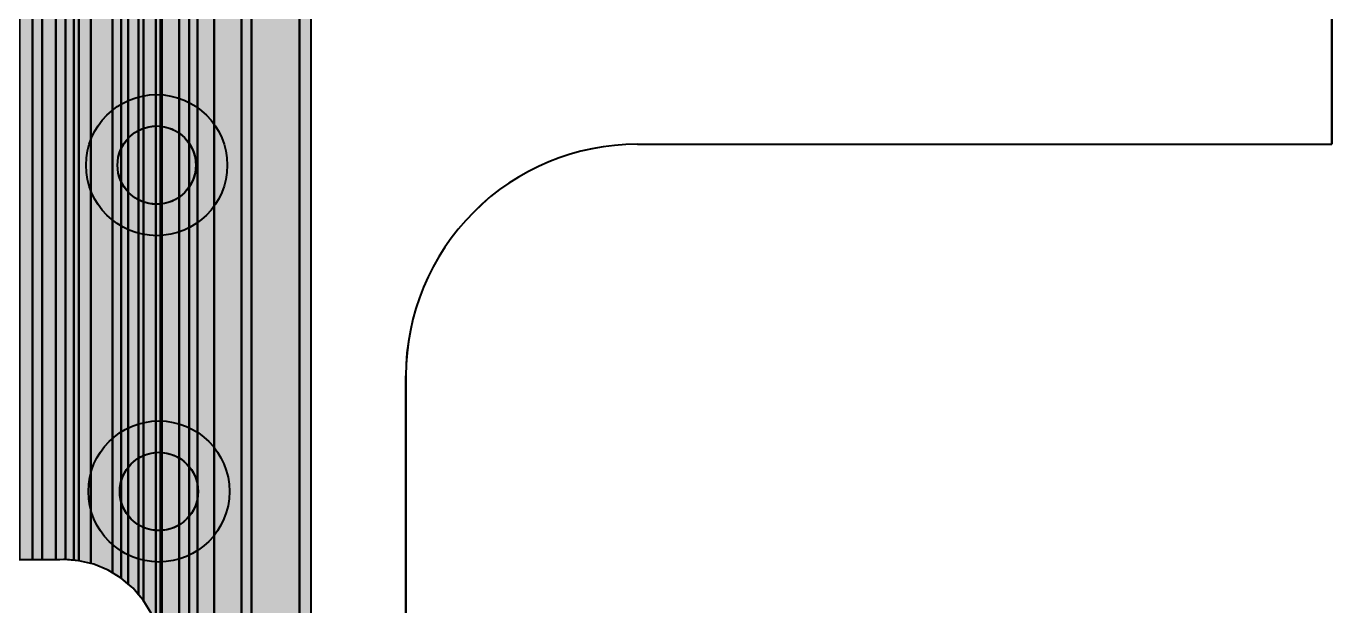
# Model space of a CAD drawing. Header units: millimetres. Extents: x 3.5 to 57, y 2.4 to 42.4.
# Drawn here: x 48.51 to 56.97, y 7.44 to 11.19 of the extents above; entities that cross this region are included whole.
import ezdxf

# ---------------------------------------------------------------- set-up
doc = ezdxf.new("R2010")
doc.units = ezdxf.units.MM
for name, color, linetype in [('bottom_copper', 7, 'Continuous'), ('drill_plated', 7, 'Continuous'), ('outline', 7, 'Continuous'), ('top_copper', 7, 'Continuous'), ('top_silk', 7, 'Continuous')]:
    doc.layers.add(name, color=color, linetype=linetype)

# ---------------------------------------------------------------- blocks, each defined once
blk = doc.blocks.new('Block2128')
at = {"layer": 'bottom_copper', "lineweight": 40}
for points in [[(0.6267, 0), (0.2415, 0), (0.2415, 38.9999), (0.6267, 38.9999), (0.6267, 0)], [(0.2415, 0), (0.1755, 0), (0.1755, 13.8289), (0.2043, 13.8759), (0.2254, 13.9268), (0.2383, 13.9804), (0.2415, 14.0353), (0.2415, 0)], [(0.1755, 0), (0, 0), (0, 13.7014), (0.0509, 13.7225), (0.0979, 13.7513), (0.1398, 13.787), (0.1755, 13.8289), (0.1755, 0)], [(0, 0), (-0.109, 0), (-0.109, 13.6843), (-0.1085, 13.6842), (-0.0536, 13.6885), (0, 13.7014), (0, 0)]]:
    blk.add_hatch(color=7, dxfattribs=at).paths.add_polyline_path(points, flags=0)
at = {"layer": 'bottom_copper', "color": 7, "lineweight": 40}
for points in [[(0.6267, 0), (0.2415, 0), (0.2415, 38.9999), (0.6267, 38.9999), (0.6267, 0)], [(0.2415, 0), (0.1755, 0), (0.1755, 13.8289), (0.2043, 13.8759), (0.2254, 13.9268), (0.2383, 13.9804), (0.2415, 14.0353), (0.2415, 0)], [(0.1755, 0), (0, 0), (0, 13.7014), (0.0509, 13.7225), (0.0979, 13.7513), (0.1398, 13.787), (0.1755, 13.8289), (0.1755, 0)], [(0, 0), (-0.109, 0), (-0.109, 13.6843), (-0.1085, 13.6842), (-0.0536, 13.6885), (0, 13.7014), (0, 0)]]:
    blk.add_lwpolyline(points, close=True, dxfattribs=at)
blk = doc.blocks.new('Block3784')
at = {"layer": 'bottom_copper', "lineweight": 40}
for points in [[(0.3404, 4.6788), (0.3385, 4.6819), (0.2736, 4.7579), (0.2415, 4.7853), (0.2415, 38.9999), (0.3404, 38.9999), (0.3404, 4.6788)], [(0.2415, 4.7853), (0.1976, 4.8228), (0.1398, 4.8582), (0.1398, 14.587), (0.1755, 14.6289), (0.2043, 14.6759), (0.2254, 14.7268), (0.2383, 14.7804), (0.2415, 14.8353), (0.2415, 4.7853)], [(0.1398, 4.8582), (0.1124, 4.875), (0.02, 4.9133), (0, 4.9181), (0, 14.5014), (0.0509, 14.5225), (0.0979, 14.5513), (0.1398, 14.587), (0.1398, 4.8582)], [(0, 4.9181), (-0.0772, 4.9366), (-0.109, 4.9391), (-0.109, 14.4843), (-0.1085, 14.4842), (-0.0536, 14.4885), (0, 14.5014), (0, 4.9181)], [(0.4523, 4.4071), (0.429, 4.5043), (0.3907, 4.5967), (0.3404, 4.6788), (0.3404, 14.0353), (0.3447, 13.9804), (0.3576, 13.9268), (0.3787, 13.8759), (0.4075, 13.8289), (0.4432, 13.787), (0.4523, 13.7792), (0.4523, 4.4071)], [(0.4602, 4.3075), (0.4523, 4.4071), (0.4523, 13.7792), (0.4602, 13.7725), (0.4602, 4.3075)], [(0.6366, 0), (0.4602, 0), (0.4602, 13.7725), (0.4851, 13.7513), (0.5321, 13.7225), (0.583, 13.7014), (0.6366, 13.6885), (0.6366, 0)], [(0.691, 0), (0.6366, 0), (0.6366, 13.6885), (0.691, 13.6843), (0.691, 0)]]:
    blk.add_hatch(color=7, dxfattribs=at).paths.add_polyline_path(points, flags=0)
at = {"layer": 'bottom_copper', "color": 7, "lineweight": 40}
for points in [[(0.3404, 4.6788), (0.3385, 4.6819), (0.2736, 4.7579), (0.2415, 4.7853), (0.2415, 38.9999), (0.3404, 38.9999), (0.3404, 4.6788)], [(0.2415, 4.7853), (0.1976, 4.8228), (0.1398, 4.8582), (0.1398, 14.587), (0.1755, 14.6289), (0.2043, 14.6759), (0.2254, 14.7268), (0.2383, 14.7804), (0.2415, 14.8353), (0.2415, 4.7853)], [(0.1398, 4.8582), (0.1124, 4.875), (0.02, 4.9133), (0, 4.9181), (0, 14.5014), (0.0509, 14.5225), (0.0979, 14.5513), (0.1398, 14.587), (0.1398, 4.8582)], [(0, 4.9181), (-0.0772, 4.9366), (-0.109, 4.9391), (-0.109, 14.4843), (-0.1085, 14.4842), (-0.0536, 14.4885), (0, 14.5014), (0, 4.9181)], [(0.4523, 4.4071), (0.429, 4.5043), (0.3907, 4.5967), (0.3404, 4.6788), (0.3404, 14.0353), (0.3447, 13.9804), (0.3576, 13.9268), (0.3787, 13.8759), (0.4075, 13.8289), (0.4432, 13.787), (0.4523, 13.7792), (0.4523, 4.4071)], [(0.4602, 4.3075), (0.4523, 4.4071), (0.4523, 13.7792), (0.4602, 13.7725), (0.4602, 4.3075)], [(0.6366, 0), (0.4602, 0), (0.4602, 13.7725), (0.4851, 13.7513), (0.5321, 13.7225), (0.583, 13.7014), (0.6366, 13.6885), (0.6366, 0)], [(0.691, 0), (0.6366, 0), (0.6366, 13.6885), (0.691, 13.6843), (0.691, 0)]]:
    blk.add_lwpolyline(points, close=True, dxfattribs=at)
blk = doc.blocks.new('Block4807')
at = {"layer": 'bottom_copper', "lineweight": 40}
for points in [[(7.6843, 4.9425), (7.5396, 4.9425), (7.5396, 14.8353), (7.5439, 14.7804), (7.5568, 14.7268), (7.5779, 14.6759), (7.6067, 14.6289), (7.6424, 14.587), (7.6843, 14.5513), (7.6843, 4.9425)], [(7.8358, 4.9434), (7.8224, 4.9445), (7.7975, 4.9425), (7.6843, 4.9425), (7.6843, 14.5513), (7.7313, 14.5225), (7.7822, 14.5014), (7.8358, 14.4885), (7.8358, 4.9434)], [(7.8902, 4.9391), (7.8358, 4.9434), (7.8358, 14.4885), (7.8902, 14.4843), (7.8902, 4.9391)]]:
    blk.add_hatch(color=7, dxfattribs=at).paths.add_polyline_path(points, flags=0)
at = {"layer": 'bottom_copper', "color": 7, "lineweight": 40}
for points in [[(7.6843, 4.9425), (7.5396, 4.9425), (7.5396, 14.8353), (7.5439, 14.7804), (7.5568, 14.7268), (7.5779, 14.6759), (7.6067, 14.6289), (7.6424, 14.587), (7.6843, 14.5513), (7.6843, 4.9425)], [(7.8358, 4.9434), (7.8224, 4.9445), (7.7975, 4.9425), (7.6843, 4.9425), (7.6843, 14.5513), (7.7313, 14.5225), (7.7822, 14.5014), (7.8358, 14.4885), (7.8358, 4.9434)], [(7.8902, 4.9391), (7.8358, 4.9434), (7.8358, 14.4885), (7.8902, 14.4843), (7.8902, 4.9391)]]:
    blk.add_lwpolyline(points, close=True, dxfattribs=at)
blk = doc.blocks.new('Block21995')
at = {"layer": 'top_copper', "lineweight": 40}
blk.add_hatch(color=7, dxfattribs=at).paths.add_polyline_path([(0, 0), (-0.0739, 0), (-0.0739, 13.6543), (-0.0162, 13.6543), (-0.0122, 13.6446), (0, 13.6247), (0, 0)], flags=0)
at = {"layer": 'top_copper', "color": 7, "lineweight": 40}
blk.add_lwpolyline([(0, 0), (-0.0739, 0), (-0.0739, 13.6543), (-0.0162, 13.6543), (-0.0122, 13.6446), (0, 13.6247), (0, 0)], close=True, dxfattribs=at)
blk = doc.blocks.new('Block24421')
at = {"layer": 'top_copper', "lineweight": 40}
for points in [[(0, 4.9425), (-0.112, 4.9425), (-0.112, 14.8353), (-0.1073, 14.7755), (-0.0933, 14.7172), (-0.0703, 14.6618), (-0.039, 14.6107), (0, 14.5651), (0, 4.9425)], [(0.1521, 4.9425), (0, 4.9425), (0, 14.5651), (0.0456, 14.5261), (0.0967, 14.4948), (0.1521, 14.4718), (0.1521, 4.9425)], [(0.3015, 4.9366), (0.2019, 4.9445), (0.177, 4.9425), (0.1521, 4.9425), (0.1521, 14.4718), (0.2104, 14.4578), (0.2702, 14.4543), (0.3015, 14.4543), (0.3015, 4.9366)], [(0.5763, 4.8228), (0.4911, 4.875), (0.3987, 4.9133), (0.3015, 4.9366), (0.3015, 14.4543), (0.5763, 14.4543), (0.5763, 4.8228)], [(0.688, 4.7161), (0.6523, 4.7579), (0.5763, 4.8228), (0.5763, 14.4543), (0.688, 14.4543), (0.688, 4.7161)], [(0.8, 4.5229), (0.7694, 4.5967), (0.7172, 4.6819), (0.688, 4.7161), (0.688, 14.0353), (0.6927, 13.9755), (0.7067, 13.9172), (0.7297, 13.8618), (0.761, 13.8107), (0.8, 13.7651), (0.8, 4.5229)], [(0.8389, 4.3075), (0.831, 4.4071), (0.8077, 4.5043), (0.8, 4.5229), (0.8, 13.7651), (0.8389, 13.7318), (0.8389, 4.3075)], [(0.9521, 0), (0.8389, 0), (0.8389, 13.7318), (0.8456, 13.7261), (0.8967, 13.6948), (0.9521, 13.6718), (0.9521, 0)], [(1.7315, 0), (0.9521, 0), (0.9521, 13.6718), (1.0104, 13.6578), (1.0702, 13.6543), (1.7315, 13.6543), (1.7315, 0)]]:
    blk.add_hatch(color=7, dxfattribs=at).paths.add_polyline_path(points, flags=0)
at = {"layer": 'top_copper', "color": 7, "lineweight": 40}
for points in [[(0, 4.9425), (-0.112, 4.9425), (-0.112, 14.8353), (-0.1073, 14.7755), (-0.0933, 14.7172), (-0.0703, 14.6618), (-0.039, 14.6107), (0, 14.5651), (0, 4.9425)], [(0.1521, 4.9425), (0, 4.9425), (0, 14.5651), (0.0456, 14.5261), (0.0967, 14.4948), (0.1521, 14.4718), (0.1521, 4.9425)], [(0.3015, 4.9366), (0.2019, 4.9445), (0.177, 4.9425), (0.1521, 4.9425), (0.1521, 14.4718), (0.2104, 14.4578), (0.2702, 14.4543), (0.3015, 14.4543), (0.3015, 4.9366)], [(0.5763, 4.8228), (0.4911, 4.875), (0.3987, 4.9133), (0.3015, 4.9366), (0.3015, 14.4543), (0.5763, 14.4543), (0.5763, 4.8228)], [(0.688, 4.7161), (0.6523, 4.7579), (0.5763, 4.8228), (0.5763, 14.4543), (0.688, 14.4543), (0.688, 4.7161)], [(0.8, 4.5229), (0.7694, 4.5967), (0.7172, 4.6819), (0.688, 4.7161), (0.688, 14.0353), (0.6927, 13.9755), (0.7067, 13.9172), (0.7297, 13.8618), (0.761, 13.8107), (0.8, 13.7651), (0.8, 4.5229)], [(0.8389, 4.3075), (0.831, 4.4071), (0.8077, 4.5043), (0.8, 4.5229), (0.8, 13.7651), (0.8389, 13.7318), (0.8389, 4.3075)], [(0.9521, 0), (0.8389, 0), (0.8389, 13.7318), (0.8456, 13.7261), (0.8967, 13.6948), (0.9521, 13.6718), (0.9521, 0)], [(1.7315, 0), (0.9521, 0), (0.9521, 13.6718), (1.0104, 13.6578), (1.0702, 13.6543), (1.7315, 13.6543), (1.7315, 0)]]:
    blk.add_lwpolyline(points, close=True, dxfattribs=at)

msp = doc.modelspace()

# ---------------------------------------------------------------- hatches: boundary and pattern name
at = {"layer": 'bottom_copper', "lineweight": 40}
for points in [[(49.6047, 10.2421), (49.5903, 10.1945), (49.5668, 10.1506), (49.5352, 10.1121), (49.4967, 10.0805), (49.4528, 10.057), (49.4052, 10.0426), (49.3556, 10.0377), (49.306, 10.0426), (49.2584, 10.057), (49.2145, 10.0805), (49.176, 10.1121), (49.1444, 10.1506), (49.1209, 10.1945), (49.1065, 10.2421), (49.1016, 10.2917), (49.1065, 10.3413), (49.1209, 10.3889), (49.1444, 10.4328), (49.176, 10.4713), (49.2145, 10.5029), (49.2584, 10.5264), (49.306, 10.5408), (49.3556, 10.5457), (49.4052, 10.5408), (49.4528, 10.5264), (49.4967, 10.5029), (49.5352, 10.4713), (49.5668, 10.4328), (49.5903, 10.3889), (49.6047, 10.3413), (49.6096, 10.2917), (49.6047, 10.2421)], [(49.6194, 8.1275), (49.605, 8.0799), (49.5815, 8.036), (49.5499, 7.9975), (49.5114, 7.9659), (49.4675, 7.9424), (49.4199, 7.928), (49.3703, 7.9231), (49.3207, 7.928), (49.2731, 7.9424), (49.2292, 7.9659), (49.1907, 7.9975), (49.1591, 8.036), (49.1356, 8.0799), (49.1212, 8.1275), (49.1163, 8.1771), (49.1212, 8.2267), (49.1356, 8.2743), (49.1591, 8.3182), (49.1907, 8.3567), (49.2292, 8.3883), (49.2731, 8.4118), (49.3207, 8.4262), (49.3703, 8.4311), (49.4199, 8.4262), (49.4675, 8.4118), (49.5114, 8.3883), (49.5499, 8.3567), (49.5815, 8.3182), (49.605, 8.2743), (49.6194, 8.2267), (49.6243, 8.1771), (49.6194, 8.1275)]]:
    msp.add_hatch(color=7, dxfattribs=at).paths.add_polyline_path(points, flags=0)
at = {"layer": 'drill_plated', "lineweight": 40}
for points in [[(49.6047, 10.2421), (49.5903, 10.1945), (49.5668, 10.1506), (49.5352, 10.1121), (49.4967, 10.0805), (49.4528, 10.057), (49.4052, 10.0426), (49.3556, 10.0377), (49.306, 10.0426), (49.2584, 10.057), (49.2145, 10.0805), (49.176, 10.1121), (49.1444, 10.1506), (49.1209, 10.1945), (49.1065, 10.2421), (49.1016, 10.2917), (49.1065, 10.3413), (49.1209, 10.3889), (49.1444, 10.4328), (49.176, 10.4713), (49.2145, 10.5029), (49.2584, 10.5264), (49.306, 10.5408), (49.3556, 10.5457), (49.4052, 10.5408), (49.4528, 10.5264), (49.4967, 10.5029), (49.5352, 10.4713), (49.5668, 10.4328), (49.5903, 10.3889), (49.6047, 10.3413), (49.6096, 10.2917), (49.6047, 10.2421)], [(49.6194, 8.1275), (49.605, 8.0799), (49.5815, 8.036), (49.5499, 7.9975), (49.5114, 7.9659), (49.4675, 7.9424), (49.4199, 7.928), (49.3703, 7.9231), (49.3207, 7.928), (49.2731, 7.9424), (49.2292, 7.9659), (49.1907, 7.9975), (49.1591, 8.036), (49.1356, 8.0799), (49.1212, 8.1275), (49.1163, 8.1771), (49.1212, 8.2267), (49.1356, 8.2743), (49.1591, 8.3182), (49.1907, 8.3567), (49.2292, 8.3883), (49.2731, 8.4118), (49.3207, 8.4262), (49.3703, 8.4311), (49.4199, 8.4262), (49.4675, 8.4118), (49.5114, 8.3883), (49.5499, 8.3567), (49.5815, 8.3182), (49.605, 8.2743), (49.6194, 8.2267), (49.6243, 8.1771), (49.6194, 8.1275)]]:
    msp.add_hatch(color=7, dxfattribs=at).paths.add_polyline_path(points, flags=0)
at = {"layer": 'top_copper', "lineweight": 40}
for points in [[(49.6047, 10.2421), (49.5903, 10.1945), (49.5668, 10.1506), (49.5352, 10.1121), (49.4967, 10.0805), (49.4528, 10.057), (49.4052, 10.0426), (49.3556, 10.0377), (49.306, 10.0426), (49.2584, 10.057), (49.2145, 10.0805), (49.176, 10.1121), (49.1444, 10.1506), (49.1209, 10.1945), (49.1065, 10.2421), (49.1016, 10.2917), (49.1065, 10.3413), (49.1209, 10.3889), (49.1444, 10.4328), (49.176, 10.4713), (49.2145, 10.5029), (49.2584, 10.5264), (49.306, 10.5408), (49.3556, 10.5457), (49.4052, 10.5408), (49.4528, 10.5264), (49.4967, 10.5029), (49.5352, 10.4713), (49.5668, 10.4328), (49.5903, 10.3889), (49.6047, 10.3413), (49.6096, 10.2917), (49.6047, 10.2421)], [(49.6194, 8.1275), (49.605, 8.0799), (49.5815, 8.036), (49.5499, 7.9975), (49.5114, 7.9659), (49.4675, 7.9424), (49.4199, 7.928), (49.3703, 7.9231), (49.3207, 7.928), (49.2731, 7.9424), (49.2292, 7.9659), (49.1907, 7.9975), (49.1591, 8.036), (49.1356, 8.0799), (49.1212, 8.1275), (49.1163, 8.1771), (49.1212, 8.2267), (49.1356, 8.2743), (49.1591, 8.3182), (49.1907, 8.3567), (49.2292, 8.3883), (49.2731, 8.4118), (49.3207, 8.4262), (49.3703, 8.4311), (49.4199, 8.4262), (49.4675, 8.4118), (49.5114, 8.3883), (49.5499, 8.3567), (49.5815, 8.3182), (49.605, 8.2743), (49.6194, 8.2267), (49.6243, 8.1771), (49.6194, 8.1275)]]:
    msp.add_hatch(color=7, dxfattribs=at).paths.add_polyline_path(points, flags=0)

# ---------------------------------------------------------------- linework, layer by layer
at = {"layer": 'bottom_copper', "color": 7, "lineweight": 40}
for p, q in [((48.8198, 7.7309), (48.8198, 17.2761)), ((48.8198, 17.2761), (48.8198, 7.7309)), ((49.6198, 2.7918), (49.6198, 16.4761)), ((49.6198, 16.4761), (49.6198, 2.7918)), ((50.3555, 11.2917), (50.3555, 2.7918)), ((48.7271, 7.7343), (44.2049, 7.7343)), ((48.752, 7.7363), (48.7271, 7.7343)), ((48.8198, 7.7309), (48.752, 7.7363)), ((48.8516, 7.7284), (48.8198, 7.7309)), ((48.9488, 7.7051), (48.8516, 7.7284)), ((49.0412, 7.6668), (48.9488, 7.7051)), ((49.1264, 7.6146), (49.0412, 7.6668)), ((49.2024, 7.5497), (49.1264, 7.6146)), ((49.2673, 7.4737), (49.2024, 7.5497)), ((49.3195, 7.3885), (49.2673, 7.4737))]:
    msp.add_line(p, q, dxfattribs=at)
for points in [[(49.6047, 10.2421), (49.5903, 10.1945), (49.5668, 10.1506), (49.5352, 10.1121), (49.4967, 10.0805), (49.4528, 10.057), (49.4052, 10.0426), (49.3556, 10.0377), (49.306, 10.0426), (49.2584, 10.057), (49.2145, 10.0805), (49.176, 10.1121), (49.1444, 10.1506), (49.1209, 10.1945), (49.1065, 10.2421), (49.1016, 10.2917), (49.1065, 10.3413), (49.1209, 10.3889), (49.1444, 10.4328), (49.176, 10.4713), (49.2145, 10.5029), (49.2584, 10.5264), (49.306, 10.5408), (49.3556, 10.5457), (49.4052, 10.5408), (49.4528, 10.5264), (49.4967, 10.5029), (49.5352, 10.4713), (49.5668, 10.4328), (49.5903, 10.3889), (49.6047, 10.3413), (49.6096, 10.2917), (49.6047, 10.2421)], [(49.6194, 8.1275), (49.605, 8.0799), (49.5815, 8.036), (49.5499, 7.9975), (49.5114, 7.9659), (49.4675, 7.9424), (49.4199, 7.928), (49.3703, 7.9231), (49.3207, 7.928), (49.2731, 7.9424), (49.2292, 7.9659), (49.1907, 7.9975), (49.1591, 8.036), (49.1356, 8.0799), (49.1212, 8.1275), (49.1163, 8.1771), (49.1212, 8.2267), (49.1356, 8.2743), (49.1591, 8.3182), (49.1907, 8.3567), (49.2292, 8.3883), (49.2731, 8.4118), (49.3207, 8.4262), (49.3703, 8.4311), (49.4199, 8.4262), (49.4675, 8.4118), (49.5114, 8.3883), (49.5499, 8.3567), (49.5815, 8.3182), (49.605, 8.2743), (49.6194, 8.2267), (49.6243, 8.1771), (49.6194, 8.1275)]]:
    msp.add_lwpolyline(points, close=True, dxfattribs=at)
for centre, major_axis in [((49.3556, 10.2917), (0.4572, 0)), ((49.3556, 10.2917), (0.254, 0)), ((49.3703, 8.1771), (0.4572, 0)), ((49.3703, 8.1771), (0.254, 0))]:
    msp.add_ellipse(centre, major_axis=major_axis, ratio=1, dxfattribs=at)
at = {"layer": 'drill_plated', "color": 7, "lineweight": 40}
for points in [[(49.6047, 10.2421), (49.5903, 10.1945), (49.5668, 10.1506), (49.5352, 10.1121), (49.4967, 10.0805), (49.4528, 10.057), (49.4052, 10.0426), (49.3556, 10.0377), (49.306, 10.0426), (49.2584, 10.057), (49.2145, 10.0805), (49.176, 10.1121), (49.1444, 10.1506), (49.1209, 10.1945), (49.1065, 10.2421), (49.1016, 10.2917), (49.1065, 10.3413), (49.1209, 10.3889), (49.1444, 10.4328), (49.176, 10.4713), (49.2145, 10.5029), (49.2584, 10.5264), (49.306, 10.5408), (49.3556, 10.5457), (49.4052, 10.5408), (49.4528, 10.5264), (49.4967, 10.5029), (49.5352, 10.4713), (49.5668, 10.4328), (49.5903, 10.3889), (49.6047, 10.3413), (49.6096, 10.2917), (49.6047, 10.2421)], [(49.6194, 8.1275), (49.605, 8.0799), (49.5815, 8.036), (49.5499, 7.9975), (49.5114, 7.9659), (49.4675, 7.9424), (49.4199, 7.928), (49.3703, 7.9231), (49.3207, 7.928), (49.2731, 7.9424), (49.2292, 7.9659), (49.1907, 7.9975), (49.1591, 8.036), (49.1356, 8.0799), (49.1212, 8.1275), (49.1163, 8.1771), (49.1212, 8.2267), (49.1356, 8.2743), (49.1591, 8.3182), (49.1907, 8.3567), (49.2292, 8.3883), (49.2731, 8.4118), (49.3207, 8.4262), (49.3703, 8.4311), (49.4199, 8.4262), (49.4675, 8.4118), (49.5114, 8.3883), (49.5499, 8.3567), (49.5815, 8.3182), (49.605, 8.2743), (49.6194, 8.2267), (49.6243, 8.1771), (49.6194, 8.1275)]]:
    msp.add_lwpolyline(points, close=True, dxfattribs=at)
for centre in [(49.3556, 10.2917), (49.3703, 8.1771)]:
    msp.add_ellipse(centre, major_axis=(0.254, 0), ratio=1, dxfattribs=at)
at = {"layer": 'outline', "color": 7, "lineweight": 40}
for p, q in [((56.9703, 10.4271), (56.9703, 34.4271)), ((52.4702, 10.4271), (56.9703, 10.4271)), ((50.9702, 2.4271), (50.9702, 8.9271))]:
    msp.add_line(p, q, dxfattribs=at)
msp.add_ellipse((52.4702, 8.9271), major_axis=(1.5, 0), ratio=1, start_param=1.570796, end_param=3.141593, dxfattribs=at)
at = {"layer": 'top_copper', "color": 7, "lineweight": 40}
for p, q in [((50.2816, 2.7918), (50.2816, 16.4461)), ((50.2816, 16.4461), (50.2816, 2.7918)), ((50.3555, 11.2917), (50.3555, 2.7918)), ((48.7271, 7.7343), (46.466, 7.7343)), ((48.752, 7.7363), (48.7271, 7.7343)), ((48.8516, 7.7284), (48.752, 7.7363)), ((48.9488, 7.7051), (48.8516, 7.7284)), ((49.0412, 7.6668), (48.9488, 7.7051)), ((49.1264, 7.6146), (49.0412, 7.6668)), ((49.2024, 7.5497), (49.1264, 7.6146)), ((49.2673, 7.4737), (49.2024, 7.5497)), ((49.3195, 7.3885), (49.2673, 7.4737))]:
    msp.add_line(p, q, dxfattribs=at)
for points in [[(49.6047, 10.2421), (49.5903, 10.1945), (49.5668, 10.1506), (49.5352, 10.1121), (49.4967, 10.0805), (49.4528, 10.057), (49.4052, 10.0426), (49.3556, 10.0377), (49.306, 10.0426), (49.2584, 10.057), (49.2145, 10.0805), (49.176, 10.1121), (49.1444, 10.1506), (49.1209, 10.1945), (49.1065, 10.2421), (49.1016, 10.2917), (49.1065, 10.3413), (49.1209, 10.3889), (49.1444, 10.4328), (49.176, 10.4713), (49.2145, 10.5029), (49.2584, 10.5264), (49.306, 10.5408), (49.3556, 10.5457), (49.4052, 10.5408), (49.4528, 10.5264), (49.4967, 10.5029), (49.5352, 10.4713), (49.5668, 10.4328), (49.5903, 10.3889), (49.6047, 10.3413), (49.6096, 10.2917), (49.6047, 10.2421)], [(49.6194, 8.1275), (49.605, 8.0799), (49.5815, 8.036), (49.5499, 7.9975), (49.5114, 7.9659), (49.4675, 7.9424), (49.4199, 7.928), (49.3703, 7.9231), (49.3207, 7.928), (49.2731, 7.9424), (49.2292, 7.9659), (49.1907, 7.9975), (49.1591, 8.036), (49.1356, 8.0799), (49.1212, 8.1275), (49.1163, 8.1771), (49.1212, 8.2267), (49.1356, 8.2743), (49.1591, 8.3182), (49.1907, 8.3567), (49.2292, 8.3883), (49.2731, 8.4118), (49.3207, 8.4262), (49.3703, 8.4311), (49.4199, 8.4262), (49.4675, 8.4118), (49.5114, 8.3883), (49.5499, 8.3567), (49.5815, 8.3182), (49.605, 8.2743), (49.6194, 8.2267), (49.6243, 8.1771), (49.6194, 8.1275)]]:
    msp.add_lwpolyline(points, close=True, dxfattribs=at)
for centre, major_axis in [((49.3556, 10.2917), (0.4572, 0)), ((49.3556, 10.2917), (0.254, 0)), ((49.3703, 8.1771), (0.4572, 0)), ((49.3703, 8.1771), (0.254, 0))]:
    msp.add_ellipse(centre, major_axis=major_axis, ratio=1, dxfattribs=at)
at = {"layer": 'top_silk', "color": 7, "lineweight": 40}
for p, q in [((56.9703, 34.4271), (56.9703, 10.4271)), ((52.4703, 10.4271), (56.9703, 10.4271)), ((50.9703, 8.9271), (50.9703, 2.4271))]:
    msp.add_line(p, q, dxfattribs=at)
msp.add_ellipse((52.4703, 8.9271), major_axis=(1.5, 0), ratio=1, start_param=1.570796, end_param=3.141593, dxfattribs=at)

# ---------------------------------------------------------------- block references
at = {"layer": 'bottom_copper'}
for name, p in [('Block4807', (40.9296, 2.7918)), ('Block3784', (48.9288, 2.7918)), ('Block2128', (49.7288, 2.7918))]:
    msp.add_blockref(name, p, dxfattribs=at)
at = {"layer": 'top_copper'}
for name, p in [('Block24421', (48.5501, 2.7918)), ('Block21995', (50.3555, 2.7918))]:
    msp.add_blockref(name, p, dxfattribs=at)

doc.saveas('drawing.dxf')
